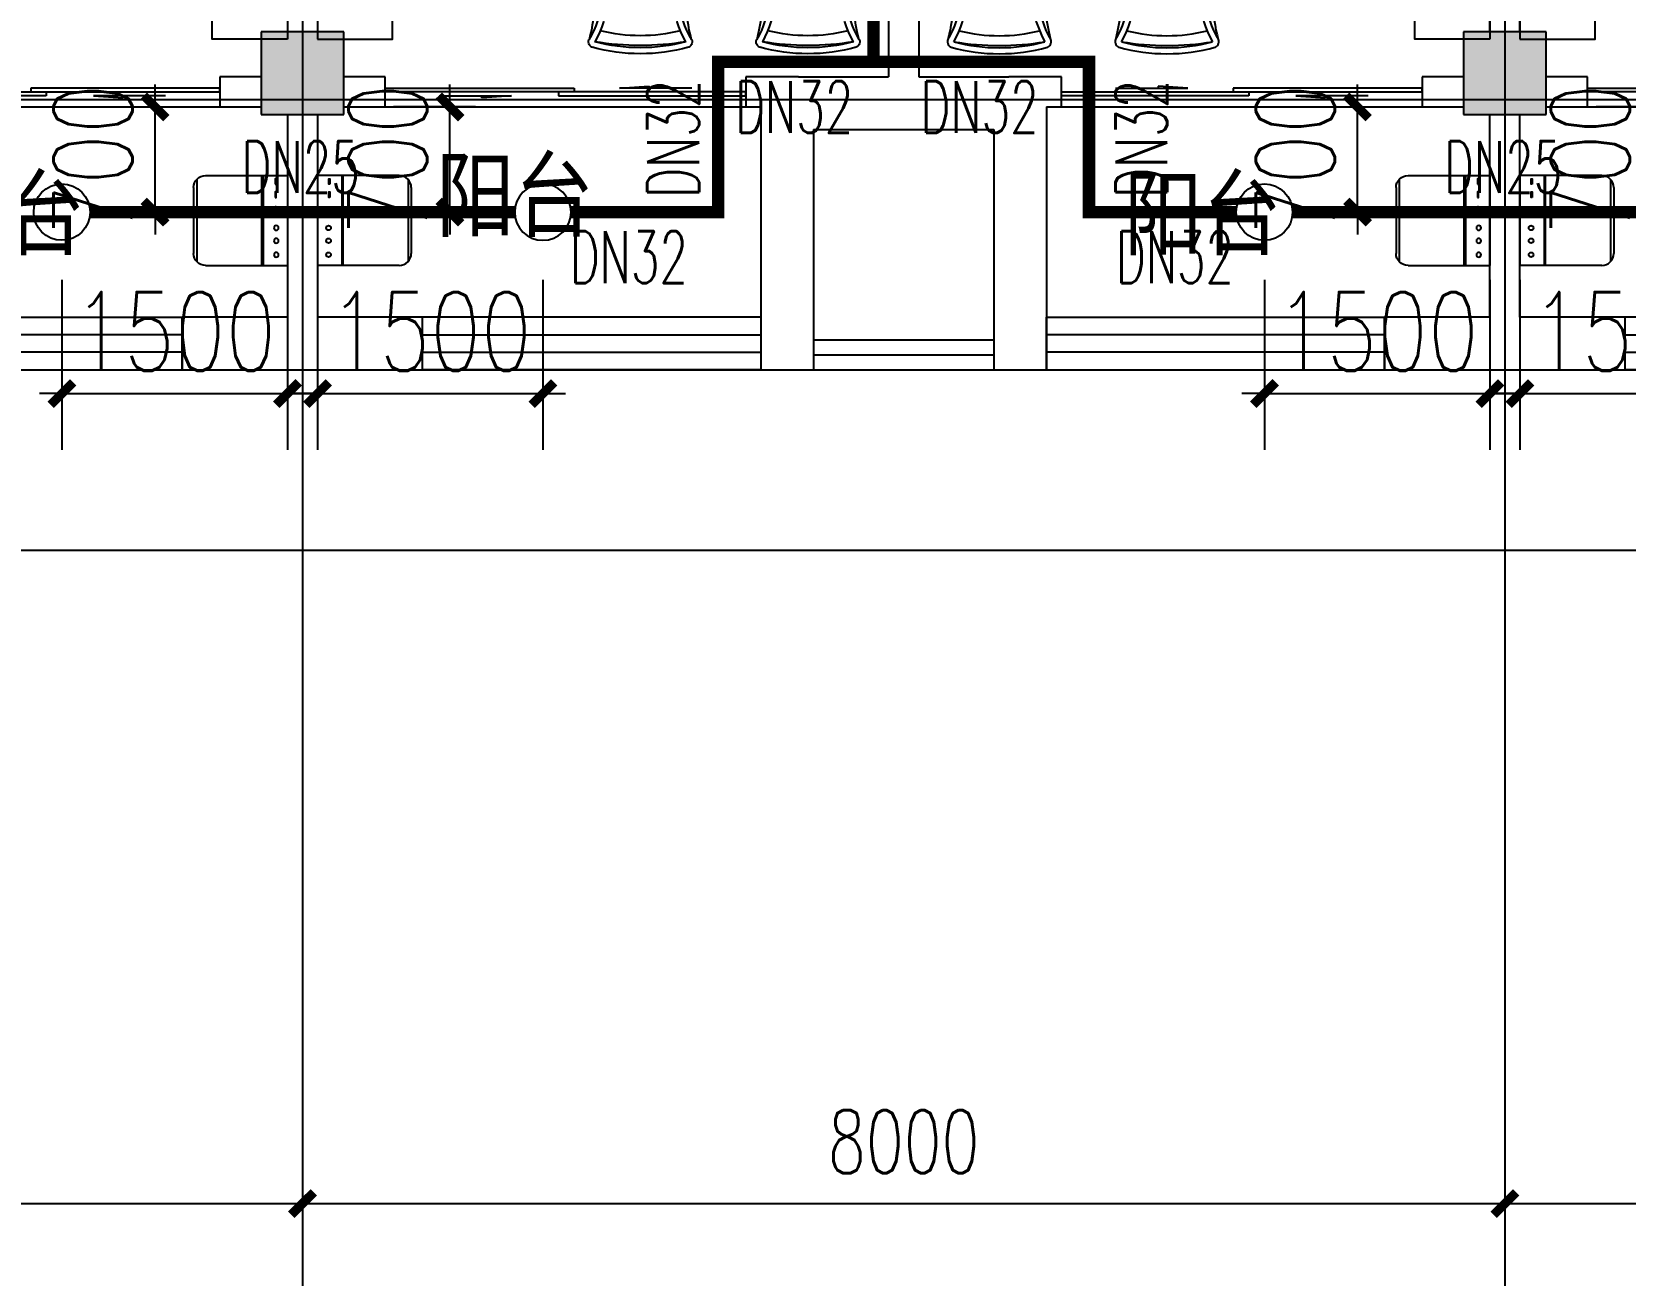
# Model space of a CAD drawing. Extents: x 0 to 2838408, y -923048 to 203859.
# Drawn here: x 2711463 to 2722063, y -275318 to -267042 of the extents above; entities that cross this region are included whole.
import ezdxf

# ---------------------------------------------------------------- set-up
doc = ezdxf.new("R2010")
doc.units = 0
doc.header["$LTSCALE"] = 1000
for name, color, linetype in [('A-Fixt', 81, 'Continuous'), ('AXIS', 3, 'Continuous'), ('COLUMN', 9, 'Continuous'), ('DOTE', 8, 'Continuous'), ('E2-栏杆', 92, 'Continuous'), ('EQUIP_喷头', 7, 'Continuous'), ('GROUND', 2, 'Continuous'), ('PIPE-喷淋', 6, 'Continuous'), ('PUB_HATCH', 8, 'Continuous'), ('PUB_TEXT', 7, 'Continuous'), ('TEXT_喷淋', 7, 'Continuous'), ('TWT_DIM', 3, 'Continuous'), ('WALL', 9, 'Continuous'), ('WINDOW', 4, 'Continuous'), ('XREF', 8, 'Continuous'), ('配景', 3, 'Continuous')]:
    doc.layers.add(name, color=color, linetype=linetype)
doc.styles.add('_TCH_DIM_T3', font='SIMPLEX', dxfattribs={"width": 0.75, "bigfont": 'HZTXT'})
doc.styles.add('_TWT_PIPEDN', font='SIMPLEX', dxfattribs={"width": 0.8, "height": 2.3, "bigfont": 'HZTXT'})
doc.styles.add('A_DIM_T3', font='SIMPLEX', dxfattribs={"width": 0.7, "bigfont": 'HZ'})
doc.styles.get("Standard").update_dxf_attribs({"font": 'geniso.shx', "bigfont": 'hztxt.shx'})
doc.dimstyles.new('_TCH_ARCH&&150', dxfattribs={"dimtxt": 420, "dimasz": 150, "dimexe": 375, "dimexo": 450, "dimgap": 202.5, "dimtad": 1, "dimdec": 0, "dimzin": 0, "dimdsep": 46, "dimtxsty": 'A_DIM_T3', "dimblk": 'ARCHTICK', "dimcen": 0.09, "dimclrt": 7, "dimazin": 2, "dimtfac": 1, "dimtdec": 0, "dimtix": 1, "dimtmove": 2, "dimatfit": 3, "dimfxl": 150, "dimtolj": 1, "dimtzin": 0, "dimarcsym": 0})
doc.dimstyles.new('_TWT_ARCH&&150', dxfattribs={"dimtxt": 525, "dimasz": 150, "dimexe": 375, "dimexo": 450, "dimgap": 150, "dimtad": 1, "dimdec": 0, "dimzin": 0, "dimdsep": 46, "dimtxsty": '_TCH_DIM_T3', "dimblk": 'ARCHTICK', "dimcen": 0.09, "dimclrt": 7, "dimazin": 2, "dimtfac": 1, "dimtdec": 0, "dimtix": 1, "dimtmove": 2, "dimatfit": 3, "dimfxl": 1, "dimtolj": 1, "dimtzin": 0, "dimarcsym": 0})

# ---------------------------------------------------------------- blocks, each defined once
blk = doc.blocks.new('单人床')
at = {"layer": 'A-Fixt'}
for p, q in [((47774, 13973), (48674, 13973)), ((47774, 12073), (48674, 13973)), ((47774, 12073), (48674, 12073))]:
    blk.add_line(p, q, dxfattribs=at)
blk.add_lwpolyline([(47774, 14023), (48674, 14023), (48674, 12023), (47774, 12023), (47774, 14023)], dxfattribs=at)
blk = doc.blocks.new('CH_AP01')
for p, q in [((-311, 17), (-275, 0)), ((-275, 0), (275, 0)), ((275, 0), (311, 17))]:
    blk.add_line(p, q)
for centre, radius, start, end in [((-307, 555), 37.8, 100.1859, 202.8359), ((-1658, 202), 1360, 352.1659, 14.4283), ((-824, 250), 563, 335.5038, 31.0903), ((0, -579), 1213, 74.7104, 105.2896), ((0, -579), 1173, 75.0287, 104.9713), ((0, -1278), 1857, 80.611, 99.389), ((-824, 250), 603, 335.5038, 30.2691), ((824, 250), 603, 149.7309, 204.4962), ((824, 250), 563, 148.9097, 204.4962), ((1658, 202), 1360, 165.5717, 187.8341), ((307, 555), 37.8, 337.1641, 79.8141), ((0, -579), 1093, 75.8767, 104.1233)]:
    blk.add_arc(centre, radius, start, end)
blk = doc.blocks.new('A$C61295E98')
at = {"color": 3}
for p, q in [((544, 598), (0, 598)), ((0, 598), (0, 0)), ((161, 598), (161, 0)), ((170, 0), (170, 598)), ((603, 572), (603, 26)), ((624, 518), (624, 80)), ((544, 0), (0, 0))]:
    blk.add_line(p, q, dxfattribs=at)
for points in [[(82, 540), (75, 540), (75, 577), (82, 577)], [(82, 453), (75, 453), (75, 490), (82, 490)], [(82, 353), (75, 353), (75, 389), (82, 389)]]:
    blk.add_lwpolyline(points, close=True, dxfattribs=at)
for centre in [(74, 250), (74, 164), (74, 71)]:
    blk.add_circle(centre, 15.7, dxfattribs=at)
for centre, start, end in [((544, 518), 360, 90), ((544, 80), 270, 0)]:
    blk.add_arc(centre, 80, start, end, dxfattribs=at)
blk = doc.blocks.new('宿舍')
at = {"layer": 'A-Fixt'}
for p, q in [((47854, 13802), (48354, 15702)), ((48354, 13802), (47854, 15702)), ((47854, 13802), (48354, 13802))]:
    blk.add_line(p, q, dxfattribs=at)
for points in [[(47854, 8602), (48354, 8602), (48354, 15702), (47854, 15702)], [(47854, 10676), (47970, 10676), (47970, 11743), (47854, 11743)]]:
    blk.add_lwpolyline(points, close=True, dxfattribs=at)
at = {"xscale": -1, "rotation": 90}
for p in [(63677, 60475), (63677, 58775)]:
    blk.add_blockref('单人床', p, dxfattribs=at)
at = {"layer": 'A-Fixt', "xscale": -1, "rotation": 180}
for p in [(50002, 9140), (51117, 9140)]:
    blk.add_blockref('CH_AP01', p, dxfattribs=at)
at = {"layer": '配景', "color": 252}
blk.add_blockref('A$C61295E98', (47854, 7097), dxfattribs=at)
blk = doc.blocks.new('_ArchTick')
at = {"color": 0, "linetype": 'ByBlock', "const_width": 0.4}
blk.add_lwpolyline([(-0.5, -0.5), (0.5, 0.5)], dxfattribs=at)
blk = doc.blocks.new('*D839')
at = {"layer": 'AXIS', "color": 0, "lineweight": -2, "transparency": 16777216}
for p, q in [((2369217, -271542), (2369217, -275217)), ((2377217, -271542), (2377217, -275217)), ((2369217, -274842), (2377217, -274842))]:
    blk.add_line(p, q, dxfattribs=at)
at = {"layer": 'Defpoints', "color": 0, "transparency": 16777216}
for p in [(2369217, -271092), (2377217, -271092), (2377217, -274842)]:
    blk.add_point(p, dxfattribs=at)
at = {"layer": 'AXIS', "color": 0, "lineweight": -2, "transparency": 16777216, "xscale": 150, "yscale": 150, "zscale": 150, "rotation": 180}
blk.add_blockref('_ArchTick', (2369217, -274842), dxfattribs=at)
at = {"layer": 'AXIS', "color": 0, "lineweight": -2, "transparency": 16777216, "xscale": 150, "yscale": 150, "zscale": 150}
blk.add_blockref('_ArchTick', (2377217, -274842), dxfattribs=at)
at = {"layer": 'AXIS', "color": 7, "transparency": 16777216, "insert": (2373217, -274430), "char_height": 420, "attachment_point": 5, "style": 'A_DIM_T3'}
blk.add_mtext('\\A1;8000', dxfattribs=at)
blk = doc.blocks.new('*D840')
at = {"layer": 'AXIS', "color": 0, "lineweight": -2, "transparency": 16777216}
for p, q in [((2377217, -271542), (2377217, -275217)), ((2385217, -271542), (2385217, -275217)), ((2377217, -274842), (2385217, -274842))]:
    blk.add_line(p, q, dxfattribs=at)
at = {"layer": 'Defpoints', "color": 0, "transparency": 16777216}
for p in [(2377217, -271092), (2385217, -271092), (2385217, -274842)]:
    blk.add_point(p, dxfattribs=at)
at = {"layer": 'AXIS', "color": 0, "lineweight": -2, "transparency": 16777216, "xscale": 150, "yscale": 150, "zscale": 150, "rotation": 180}
blk.add_blockref('_ArchTick', (2377217, -274842), dxfattribs=at)
at = {"layer": 'AXIS', "color": 0, "lineweight": -2, "transparency": 16777216, "xscale": 150, "yscale": 150, "zscale": 150}
blk.add_blockref('_ArchTick', (2385217, -274842), dxfattribs=at)
at = {"layer": 'AXIS', "color": 7, "transparency": 16777216, "insert": (2381217, -274430), "char_height": 420, "attachment_point": 5, "style": 'A_DIM_T3'}
blk.add_mtext('\\A1;8000', dxfattribs=at)
blk = doc.blocks.new('*D841')
at = {"layer": 'AXIS', "color": 0, "lineweight": -2, "transparency": 16777216}
for p, q in [((2385217, -271542), (2385217, -275217)), ((2393217, -271542), (2393217, -275217)), ((2385217, -274842), (2393217, -274842))]:
    blk.add_line(p, q, dxfattribs=at)
at = {"layer": 'Defpoints', "color": 0, "transparency": 16777216}
for p in [(2385217, -271092), (2393217, -271092), (2393217, -274842)]:
    blk.add_point(p, dxfattribs=at)
at = {"layer": 'AXIS', "color": 0, "lineweight": -2, "transparency": 16777216, "xscale": 150, "yscale": 150, "zscale": 150, "rotation": 180}
blk.add_blockref('_ArchTick', (2385217, -274842), dxfattribs=at)
at = {"layer": 'AXIS', "color": 0, "lineweight": -2, "transparency": 16777216, "xscale": 150, "yscale": 150, "zscale": 150}
blk.add_blockref('_ArchTick', (2393217, -274842), dxfattribs=at)
at = {"layer": 'AXIS', "color": 7, "transparency": 16777216, "insert": (2389217, -274430), "char_height": 420, "attachment_point": 5, "style": 'A_DIM_T3'}
blk.add_mtext('\\A1;8000', dxfattribs=at)
blk = doc.blocks.new('$WINLIB2D$00000001')
at = {"color": 0}
for points in [[(-0.5, 0.5), (-0.5, -0.5)], [(-0.5, 0.5), (0.5, 0.5)], [(0.5, -0.5), (0.5, 0.5)], [(0.5, 0.1667), (-0.5, 0.1667)], [(0.5, -0.1667), (-0.5, -0.1667)], [(-0.5, -0.5), (0.5, -0.5)]]:
    blk.add_lwpolyline(points, dxfattribs=at)
blk = doc.blocks.new('$DorLib2D$00000131')
at = {"color": 0, "linetype": 'Continuous'}
for p, q in [((0.15, 0.125), (0.2319, 0.1973)), ((0.2319, 0.1973), (0.2319, 0.125)), ((-0.5, 0.125), (-0.5, 0)), ((0.0192, 0.125), (-0.5, 0.125)), ((0.0192, 0), (0.0192, 0.125)), ((0.35, 0.125), (0.15, 0.125)), ((-0.5, 0), (0.0192, 0)), ((-0.024, 0), (0.5, 0)), ((-0.024, -0.125), (-0.024, 0)), ((0.5, 0), (0.5, -0.125)), ((-0.35, -0.125), (-0.15, -0.125)), ((-0.2319, -0.1973), (-0.2319, -0.125)), ((-0.15, -0.125), (-0.2319, -0.1973)), ((0.5, -0.125), (-0.024, -0.125))]:
    blk.add_line(p, q, dxfattribs=at)
blk = doc.blocks.new('*D1361')
at = {"layer": 'Defpoints', "color": 0, "linetype": 'ByBlock', "transparency": 16777216}
for p in [(2721363, -268242), (2722863, -268242), (2722863, -269450)]:
    blk.add_point(p, dxfattribs=at)
at = {"layer": 'TWT_DIM', "color": 0, "linetype": 'ByBlock', "lineweight": -2, "transparency": 16777216}
for p, q in [((2721363, -268692), (2721363, -269825)), ((2722863, -268692), (2722863, -269825)), ((2721363, -269450), (2721213, -269450)), ((2721363, -269450), (2722863, -269450)), ((2722863, -269450), (2723013, -269450))]:
    blk.add_line(p, q, dxfattribs=at)
at = {"layer": 'TWT_DIM', "color": 0, "linetype": 'ByBlock', "lineweight": -2, "transparency": 16777216, "xscale": 150, "yscale": 150, "zscale": 150}
blk.add_blockref('_ArchTick', (2721363, -269450), dxfattribs=at)
at = {"layer": 'TWT_DIM', "color": 0, "linetype": 'ByBlock', "lineweight": -2, "transparency": 16777216, "xscale": 150, "yscale": 150, "zscale": 150, "rotation": 180}
blk.add_blockref('_ArchTick', (2722863, -269450), dxfattribs=at)
at = {"layer": 'TWT_DIM', "color": 7, "linetype": 'ByBlock', "transparency": 16777216, "insert": (2722113, -269037), "char_height": 525, "attachment_point": 5, "style": '_TCH_DIM_T3'}
blk.add_mtext('\\A1;1500', dxfattribs=at)
blk = doc.blocks.new('*D1362')
at = {"layer": 'Defpoints', "color": 0, "linetype": 'ByBlock', "transparency": 16777216}
for p in [(2722244, -267542), (2722863, -267542), (2722863, -268242)]:
    blk.add_point(p, dxfattribs=at)
at = {"layer": 'TWT_DIM', "color": 0, "linetype": 'ByBlock', "lineweight": -2, "transparency": 16777216}
for p, q in [((2722244, -267542), (2722244, -267392)), ((2722413, -267542), (2721869, -267542)), ((2722244, -268242), (2722244, -267542)), ((2722413, -268242), (2721869, -268242)), ((2722244, -268242), (2722244, -268392))]:
    blk.add_line(p, q, dxfattribs=at)
at = {"layer": 'TWT_DIM', "color": 0, "linetype": 'ByBlock', "lineweight": -2, "transparency": 16777216, "xscale": 150, "yscale": 150, "zscale": 150}
for p, rotation in [((2722244, -267542), 270), ((2722244, -268242), 90)]:
    blk.add_blockref('_ArchTick', p, dxfattribs=dict(at, rotation=rotation))
at = {"layer": 'TWT_DIM', "color": 7, "linetype": 'ByBlock', "transparency": 16777216, "insert": (2721831, -267892), "char_height": 525, "attachment_point": 5, "rotation": 90, "style": '_TCH_DIM_T3'}
blk.add_mtext('\\A1;700', dxfattribs=at)
blk = doc.blocks.new('*D1363')
at = {"layer": 'Defpoints', "color": 0, "linetype": 'ByBlock', "transparency": 16777216}
for p in [(2713363, -268242), (2714863, -268242), (2714863, -269450)]:
    blk.add_point(p, dxfattribs=at)
at = {"layer": 'TWT_DIM', "color": 0, "linetype": 'ByBlock', "lineweight": -2, "transparency": 16777216}
for p, q in [((2713363, -268692), (2713363, -269825)), ((2714863, -268692), (2714863, -269825)), ((2713363, -269450), (2713213, -269450)), ((2713363, -269450), (2714863, -269450)), ((2714863, -269450), (2715013, -269450))]:
    blk.add_line(p, q, dxfattribs=at)
at = {"layer": 'TWT_DIM', "color": 0, "linetype": 'ByBlock', "lineweight": -2, "transparency": 16777216, "xscale": 150, "yscale": 150, "zscale": 150}
blk.add_blockref('_ArchTick', (2713363, -269450), dxfattribs=at)
at = {"layer": 'TWT_DIM', "color": 0, "linetype": 'ByBlock', "lineweight": -2, "transparency": 16777216, "xscale": 150, "yscale": 150, "zscale": 150, "rotation": 180}
blk.add_blockref('_ArchTick', (2714863, -269450), dxfattribs=at)
at = {"layer": 'TWT_DIM', "color": 7, "linetype": 'ByBlock', "transparency": 16777216, "insert": (2714113, -269037), "char_height": 525, "attachment_point": 5, "style": '_TCH_DIM_T3'}
blk.add_mtext('\\A1;1500', dxfattribs=at)
blk = doc.blocks.new('*D1364')
at = {"layer": 'Defpoints', "color": 0, "linetype": 'ByBlock', "transparency": 16777216}
for p in [(2714244, -267542), (2714863, -267542), (2714863, -268242)]:
    blk.add_point(p, dxfattribs=at)
at = {"layer": 'TWT_DIM', "color": 0, "linetype": 'ByBlock', "lineweight": -2, "transparency": 16777216}
for p, q in [((2714244, -267542), (2714244, -267392)), ((2714413, -267542), (2713869, -267542)), ((2714244, -268242), (2714244, -267542)), ((2714413, -268242), (2713869, -268242)), ((2714244, -268242), (2714244, -268392))]:
    blk.add_line(p, q, dxfattribs=at)
at = {"layer": 'TWT_DIM', "color": 0, "linetype": 'ByBlock', "lineweight": -2, "transparency": 16777216, "xscale": 150, "yscale": 150, "zscale": 150}
for p, rotation in [((2714244, -267542), 270), ((2714244, -268242), 90)]:
    blk.add_blockref('_ArchTick', p, dxfattribs=dict(at, rotation=rotation))
at = {"layer": 'TWT_DIM', "color": 7, "linetype": 'ByBlock', "transparency": 16777216, "insert": (2713831, -267892), "char_height": 525, "attachment_point": 5, "rotation": 90, "style": '_TCH_DIM_T3'}
blk.add_mtext('\\A1;700', dxfattribs=at)
blk = doc.blocks.new('*D1390')
at = {"layer": 'Defpoints', "color": 0, "linetype": 'ByBlock', "transparency": 16777216}
for p in [(2719663, -268242), (2721163, -268242), (2721163, -269450)]:
    blk.add_point(p, dxfattribs=at)
at = {"layer": 'TWT_DIM', "color": 0, "linetype": 'ByBlock', "lineweight": -2, "transparency": 16777216}
for p, q in [((2719663, -268692), (2719663, -269825)), ((2721163, -268692), (2721163, -269825)), ((2719663, -269450), (2719513, -269450)), ((2719663, -269450), (2721163, -269450)), ((2721163, -269450), (2721313, -269450))]:
    blk.add_line(p, q, dxfattribs=at)
at = {"layer": 'TWT_DIM', "color": 0, "linetype": 'ByBlock', "lineweight": -2, "transparency": 16777216, "xscale": 150, "yscale": 150, "zscale": 150}
blk.add_blockref('_ArchTick', (2719663, -269450), dxfattribs=at)
at = {"layer": 'TWT_DIM', "color": 0, "linetype": 'ByBlock', "lineweight": -2, "transparency": 16777216, "xscale": 150, "yscale": 150, "zscale": 150, "rotation": 180}
blk.add_blockref('_ArchTick', (2721163, -269450), dxfattribs=at)
at = {"layer": 'TWT_DIM', "color": 7, "linetype": 'ByBlock', "transparency": 16777216, "insert": (2720413, -269037), "char_height": 525, "attachment_point": 5, "style": '_TCH_DIM_T3'}
blk.add_mtext('\\A1;1500', dxfattribs=at)
blk = doc.blocks.new('*D1391')
at = {"layer": 'Defpoints', "color": 0, "linetype": 'ByBlock', "transparency": 16777216}
for p in [(2719663, -267542), (2720282, -267542), (2719663, -268242)]:
    blk.add_point(p, dxfattribs=at)
at = {"layer": 'TWT_DIM', "color": 0, "linetype": 'ByBlock', "lineweight": -2, "transparency": 16777216}
for p, q in [((2720282, -267542), (2720282, -267392)), ((2720113, -267542), (2720657, -267542)), ((2720282, -268242), (2720282, -267542)), ((2720113, -268242), (2720657, -268242)), ((2720282, -268242), (2720282, -268392))]:
    blk.add_line(p, q, dxfattribs=at)
at = {"layer": 'TWT_DIM', "color": 0, "linetype": 'ByBlock', "lineweight": -2, "transparency": 16777216, "xscale": 150, "yscale": 150, "zscale": 150}
for p, rotation in [((2720282, -267542), 270), ((2720282, -268242), 90)]:
    blk.add_blockref('_ArchTick', p, dxfattribs=dict(at, rotation=rotation))
at = {"layer": 'TWT_DIM', "color": 7, "linetype": 'ByBlock', "transparency": 16777216, "insert": (2719869, -267892), "char_height": 525, "attachment_point": 5, "rotation": 90, "style": '_TCH_DIM_T3'}
blk.add_mtext('\\A1;700', dxfattribs=at)
blk = doc.blocks.new('*D1400')
at = {"layer": 'Defpoints', "color": 0, "linetype": 'ByBlock', "transparency": 16777216}
for p in [(2711663, -268242), (2713163, -268242), (2713163, -269450)]:
    blk.add_point(p, dxfattribs=at)
at = {"layer": 'TWT_DIM', "color": 0, "linetype": 'ByBlock', "lineweight": -2, "transparency": 16777216}
for p, q in [((2711663, -268692), (2711663, -269825)), ((2713163, -268692), (2713163, -269825)), ((2711663, -269450), (2711513, -269450)), ((2711663, -269450), (2713163, -269450)), ((2713163, -269450), (2713313, -269450))]:
    blk.add_line(p, q, dxfattribs=at)
at = {"layer": 'TWT_DIM', "color": 0, "linetype": 'ByBlock', "lineweight": -2, "transparency": 16777216, "xscale": 150, "yscale": 150, "zscale": 150}
blk.add_blockref('_ArchTick', (2711663, -269450), dxfattribs=at)
at = {"layer": 'TWT_DIM', "color": 0, "linetype": 'ByBlock', "lineweight": -2, "transparency": 16777216, "xscale": 150, "yscale": 150, "zscale": 150, "rotation": 180}
blk.add_blockref('_ArchTick', (2713163, -269450), dxfattribs=at)
at = {"layer": 'TWT_DIM', "color": 7, "linetype": 'ByBlock', "transparency": 16777216, "insert": (2712413, -269037), "char_height": 525, "attachment_point": 5, "style": '_TCH_DIM_T3'}
blk.add_mtext('\\A1;1500', dxfattribs=at)
blk = doc.blocks.new('*D1401')
at = {"layer": 'Defpoints', "color": 0, "linetype": 'ByBlock', "transparency": 16777216}
for p in [(2711663, -267542), (2712282, -267542), (2711663, -268242)]:
    blk.add_point(p, dxfattribs=at)
at = {"layer": 'TWT_DIM', "color": 0, "linetype": 'ByBlock', "lineweight": -2, "transparency": 16777216}
for p, q in [((2712282, -267542), (2712282, -267392)), ((2712113, -267542), (2712657, -267542)), ((2712282, -268242), (2712282, -267542)), ((2712113, -268242), (2712657, -268242)), ((2712282, -268242), (2712282, -268392))]:
    blk.add_line(p, q, dxfattribs=at)
at = {"layer": 'TWT_DIM', "color": 0, "linetype": 'ByBlock', "lineweight": -2, "transparency": 16777216, "xscale": 150, "yscale": 150, "zscale": 150}
for p, rotation in [((2712282, -267542), 270), ((2712282, -268242), 90)]:
    blk.add_blockref('_ArchTick', p, dxfattribs=dict(at, rotation=rotation))
at = {"layer": 'TWT_DIM', "color": 7, "linetype": 'ByBlock', "transparency": 16777216, "insert": (2711869, -267892), "char_height": 525, "attachment_point": 5, "rotation": 90, "style": '_TCH_DIM_T3'}
blk.add_mtext('\\A1;700', dxfattribs=at)
blk = doc.blocks.new('$TwtSys$00000125')
blk.add_circle((0, 0, 0), 1)
blk = doc.blocks.new('1F1')
at = {"layer": 'PUB_HATCH'}
for points in [[(2377491.7, -267042.2), (2376941.7, -267042.2), (2376941.7, -267592.2), (2377491.7, -267592.2)], [(2385491.7, -267042.2), (2384941.7, -267042.2), (2384941.7, -267592.2), (2385491.7, -267592.2)]]:
    blk.add_hatch(color=256, dxfattribs=at).paths.add_polyline_path(points)
at = {"layer": 'AXIS'}
for p, q in [((2377216.7, -271092.2), (2377216.7, -277092.2)), ((2385216.7, -271092.2), (2385216.7, -277092.2))]:
    blk.add_line(p, q, dxfattribs=at)
at = {"layer": 'COLUMN'}
for p, q in [((2377491.7, -267042.2), (2376941.7, -267042.2)), ((2376941.7, -267042.2), (2376941.7, -267592.2)), ((2377491.7, -267592.2), (2377491.7, -267042.2)), ((2385491.7, -267042.2), (2384941.7, -267042.2)), ((2384941.7, -267042.2), (2384941.7, -267592.2)), ((2385491.7, -267592.2), (2385491.7, -267042.2)), ((2376941.7, -267592.2), (2377491.7, -267592.2)), ((2384941.7, -267592.2), (2385491.7, -267592.2))]:
    blk.add_line(p, q, dxfattribs=at)
at = {"layer": 'DOTE'}
for p, q in [((2377216.7, -187892.2), (2377216.7, -271092.2)), ((2385216.7, -187892.2), (2385216.7, -271092.2)), ((2343216.7, -267492.2), (2453916.7, -267492.2))]:
    blk.add_line(p, q, dxfattribs=at)
at = {"layer": 'E2-栏杆'}
for points in [[(2380616.7, -269092.2), (2381816.7, -269092.2)], [(2380616.7, -269192.2), (2381816.7, -269192.2)]]:
    blk.add_lwpolyline(points, dxfattribs=at)
at = {"layer": 'GROUND'}
for p, q in [((2344916.7, -269292.2), (2388316.7, -269292.2)), ((2343716.7, -270492.2), (2388316.7, -270492.2))]:
    blk.add_line(p, q, dxfattribs=at)
at = {"layer": 'WALL'}
for p, q in [((2381116.7, -262392.2), (2381116.7, -267342.2)), ((2381316.7, -262392.2), (2381316.7, -267342.2)), ((2385116.7, -267042.2), (2385116.7, -262392.2)), ((2385316.7, -267042.2), (2385316.7, -262392.2)), ((2376941.7, -267342.2), (2376666.7, -267342.2)), ((2376666.7, -267342.2), (2376666.7, -267542.2)), ((2377766.7, -267342.2), (2377491.7, -267342.2)), ((2377766.7, -267542.2), (2377766.7, -267342.2)), ((2380516.7, -267342.2), (2380166.7, -267342.2)), ((2380166.7, -267342.2), (2380166.7, -267542.2)), ((2380516.7, -267342.2), (2381116.7, -267342.2)), ((2381316.7, -267342.2), (2381916.7, -267342.2)), ((2382266.7, -267342.2), (2381916.7, -267342.2)), ((2382266.7, -267542.2), (2382266.7, -267342.2)), ((2384941.7, -267342.2), (2384666.7, -267342.2)), ((2384666.7, -267342.2), (2384666.7, -267542.2)), ((2385766.7, -267342.2), (2385491.7, -267342.2)), ((2385766.7, -267542.2), (2385766.7, -267342.2)), ((2376666.7, -267542.2), (2376941.7, -267542.2)), ((2377491.7, -267542.2), (2377766.7, -267542.2)), ((2380166.7, -267542.2), (2380266.7, -267542.2)), ((2380266.7, -267542.2), (2380266.7, -268942.2)), ((2382166.7, -267542.2), (2382266.7, -267542.2)), ((2382166.7, -267542.2), (2382166.7, -268942.2)), ((2384666.7, -267542.2), (2384941.7, -267542.2)), ((2385491.7, -267542.2), (2385766.7, -267542.2)), ((2377116.7, -267592.2), (2377116.7, -268942.2)), ((2377316.7, -267592.2), (2377316.7, -268942.2)), ((2385116.7, -268942.2), (2385116.7, -267592.2)), ((2385316.7, -268942.2), (2385316.7, -267592.2)), ((2380616.7, -267692.2), (2381216.7, -267692.2)), ((2380616.7, -267692.2), (2380616.7, -269292.2)), ((2381216.7, -267692.2), (2381816.7, -267692.2)), ((2381816.7, -267692.2), (2381816.7, -269292.2)), ((2377116.7, -268942.2), (2376416.7, -268942.2)), ((2376416.7, -268942.2), (2376416.7, -269292.2)), ((2378016.7, -268942.2), (2377316.7, -268942.2)), ((2378016.7, -269292.2), (2378016.7, -268942.2)), ((2380266.7, -268942.2), (2380266.7, -269292.2)), ((2382166.7, -269292.2), (2382166.7, -268942.2)), ((2385116.7, -268942.2), (2384416.7, -268942.2)), ((2384416.7, -268942.2), (2384416.7, -269292.2)), ((2386016.7, -268942.2), (2385316.7, -268942.2)), ((2386016.7, -269292.2), (2386016.7, -268942.2)), ((2376416.7, -269292.2), (2377216.7, -269292.2)), ((2377216.7, -269292.2), (2378016.7, -269292.2)), ((2380266.7, -269292.2), (2380616.7, -269292.2)), ((2381816.7, -269292.2), (2382166.7, -269292.2)), ((2384416.7, -269292.2), (2385216.7, -269292.2)), ((2385216.7, -269292.2), (2386016.7, -269292.2))]:
    blk.add_line(p, q, dxfattribs=at)
at = {"layer": 'WINDOW'}
for p, q in [((2374266.7, -267542.2), (2376666.7, -267542.2)), ((2377766.7, -267542.2), (2380166.7, -267542.2)), ((2382266.7, -267542.2), (2384666.7, -267542.2)), ((2385766.7, -267542.2), (2388166.7, -267542.2))]:
    blk.add_line(p, q, dxfattribs=at)
at = {"xscale": -1}
for p in [(2424970.6, -275693.9), (2432970.6, -275693.9)]:
    blk.add_blockref('宿舍', p, dxfattribs=at)
for p in [(2329462.9, -275693.9), (2337462.9, -275693.9)]:
    blk.add_blockref('宿舍', p)
at = {"layer": 'WINDOW'}
for name, p, xscale, yscale, zscale in [('$DorLib2D$00000131', (2375466.7, -267442.2), 2400, -200, 2400), ('$DorLib2D$00000131', (2378966.7, -267442.2), -2400, -200, -2400), ('$DorLib2D$00000131', (2383466.7, -267442.2), 2400, -200, 2400), ('$DorLib2D$00000131', (2386966.7, -267442.2), -2400, -200, -2400), ('$WINLIB2D$00000001', (2375291.7, -269117.2), 2249.999999993481, 350, 2249.999999993481), ('$WINLIB2D$00000001', (2379141.7, -269117.2), -2249.999999993481, 350, -2249.999999993481), ('$WINLIB2D$00000001', (2383291.7, -269117.2), 2249.999999993481, 350, 2249.999999993481), ('$WINLIB2D$00000001', (2387141.7, -269117.2), -2249.999999993481, 350, -2249.999999993481)]:
    blk.add_blockref(name, p, dxfattribs=dict(at, xscale=xscale, yscale=yscale, zscale=zscale))
at = {"layer": 'PUB_TEXT'}
for p in [(2378105, -268408.1), (2374720.7, -268530.2), (2382680.7, -268530.2)]:
    blk.add_text('阳台', height=525, dxfattribs=at).set_placement(p)
at = {"layer": 'AXIS'}
for p1, p2, picture, middle in [((2369216.7, -271092.2), (2377216.7, -271092.2), '*D839', (2373216.7, -274429.7)), ((2377216.7, -271092.2), (2385216.7, -271092.2), '*D840', (2381216.7, -274429.7)), ((2385216.7, -271092.2), (2393216.7, -271092.2), '*D841', (2389216.7, -274429.7))]:
    dim = blk.add_aligned_dim(p1=p1, p2=p2, distance=-3750, dimstyle='_TCH_ARCH&&150', dxfattribs=at)
    dim.commit()
    dim.dimension.update_dxf_attribs({"geometry": picture, "text_midpoint": middle})

msp = doc.modelspace()

# ---------------------------------------------------------------- hatches: boundary and pattern name
at = {"layer": 'PIPE-喷淋', "linetype": 'ByBlock'}
for points in [[(2716029.3, -267242.2), (2716029.3, -267200.9), (2715988.1, -267200.9)], [(2716029.3, -267242.2), (2715988.1, -267242.2), (2715988.1, -267200.9)], [(2718495.8, -267242.2), (2718495.8, -267200.9), (2718537, -267200.9)], [(2718495.8, -267242.2), (2718537, -267242.2), (2718537, -267200.9)], [(2716029.3, -268242.2), (2716070.6, -268242.2), (2716070.6, -268283.4)], [(2716029.3, -268242.2), (2716029.3, -268283.4), (2716070.6, -268283.4)], [(2718495.8, -268242.2), (2718454.5, -268242.2), (2718454.5, -268283.4)], [(2718495.8, -268242.2), (2718495.8, -268283.4), (2718454.5, -268283.4)]]:
    msp.add_hatch(color=256, dxfattribs=at).paths.add_polyline_path(points)

# ---------------------------------------------------------------- linework, layer by layer
at = {"layer": 'PIPE-喷淋', "linetype": 'ByBlock', "ltscale": 1.5, "const_width": 82.5}
for points in [[(2717062.5, -262052.7), (2717062.5, -267242.2)], [(2717062.5, -267242.2), (2716029.3, -267242.2)], [(2716029.3, -267242.2), (2716029.3, -268242.2)], [(2717062.5, -267242.2), (2718495.8, -267242.2)], [(2718495.8, -267242.2), (2718495.8, -268242.2)], [(2711850, -268242.2), (2714675, -268242.2)], [(2716029.3, -268242.2), (2715050, -268242.2)], [(2718495.8, -268242.2), (2719475, -268242.2)], [(2719850, -268242.2), (2722675, -268242.2)]]:
    msp.add_lwpolyline(points, dxfattribs=at)

# ---------------------------------------------------------------- block references
at = {"layer": 'EQUIP_喷头', "linetype": 'ByBlock', "xscale": 187.5, "yscale": 187.5, "zscale": 187.5, "rotation": 180}
for p in [(2711662.5, -268242.2), (2719662.5, -268242.2)]:
    msp.add_blockref('$TwtSys$00000125', p, dxfattribs=at)
at = {"layer": 'EQUIP_喷头', "linetype": 'ByBlock', "xscale": 187.5, "yscale": -187.5, "zscale": 187.5}
msp.add_blockref('$TwtSys$00000125', (2714862.5, -268242.2), dxfattribs=at)
at = {"layer": 'XREF'}
msp.add_blockref('1F1', (336045.8, 0), dxfattribs=at)

# ---------------------------------------------------------------- texts
at = {"layer": 'TEXT_喷淋', "color": 251, "linetype": 'ByBlock', "style": '_TWT_PIPEDN', "width": 0.64}
for p in [(2715901.8, -268147), (2719016.5, -268147)]:
    msp.add_text('DN32', height=345, rotation=90, dxfattribs=at).set_placement(p)
for s, p in [('DN32', (2716141.1, -267714.7)), ('DN32', (2717374.4, -267714.7)), ('DN25', (2712857.7, -268114.7)), ('DN25', (2720857.7, -268114.7)), ('DN32', (2715041.1, -268714.7)), ('DN32', (2718674.4, -268714.7))]:
    msp.add_text(s, height=345, dxfattribs=at).set_placement(p)

# ---------------------------------------------------------------- dimensions: what is measured, and where the dimension line sits
at = {"layer": 'TWT_DIM', "linetype": 'ByBlock'}
for p1, p2, distance, picture, middle in [((2711662.5, -268242.2), (2711662.5, -267542.2), -619, '*D1401', (2711869, -267892.2)), ((2714862.5, -268242.2), (2714862.5, -267542.2), 619, '*D1364', (2713831, -267892.2)), ((2719662.5, -268242.2), (2719662.5, -267542.2), -619, '*D1391', (2719869, -267892.2)), ((2722862.5, -268242.2), (2722862.5, -267542.2), 619, '*D1362', (2721831, -267892.2)), ((2711662.5, -268242.2), (2713162.5, -268242.2), -1207.4, '*D1400', (2712412.5, -269037.1)), ((2713362.5, -268242.2), (2714862.5, -268242.2), -1207.4, '*D1363', (2714112.5, -269037.1)), ((2719662.5, -268242.2), (2721162.5, -268242.2), -1207.4, '*D1390', (2720412.5, -269037.1)), ((2721362.5, -268242.2), (2722862.5, -268242.2), -1207.4, '*D1361', (2722112.5, -269037.1))]:
    dim = msp.add_aligned_dim(p1=p1, p2=p2, distance=distance, dimstyle='_TWT_ARCH&&150', dxfattribs=at)
    dim.commit()
    dim.dimension.update_dxf_attribs({"geometry": picture, "text_midpoint": middle})

doc.saveas('drawing.dxf')
